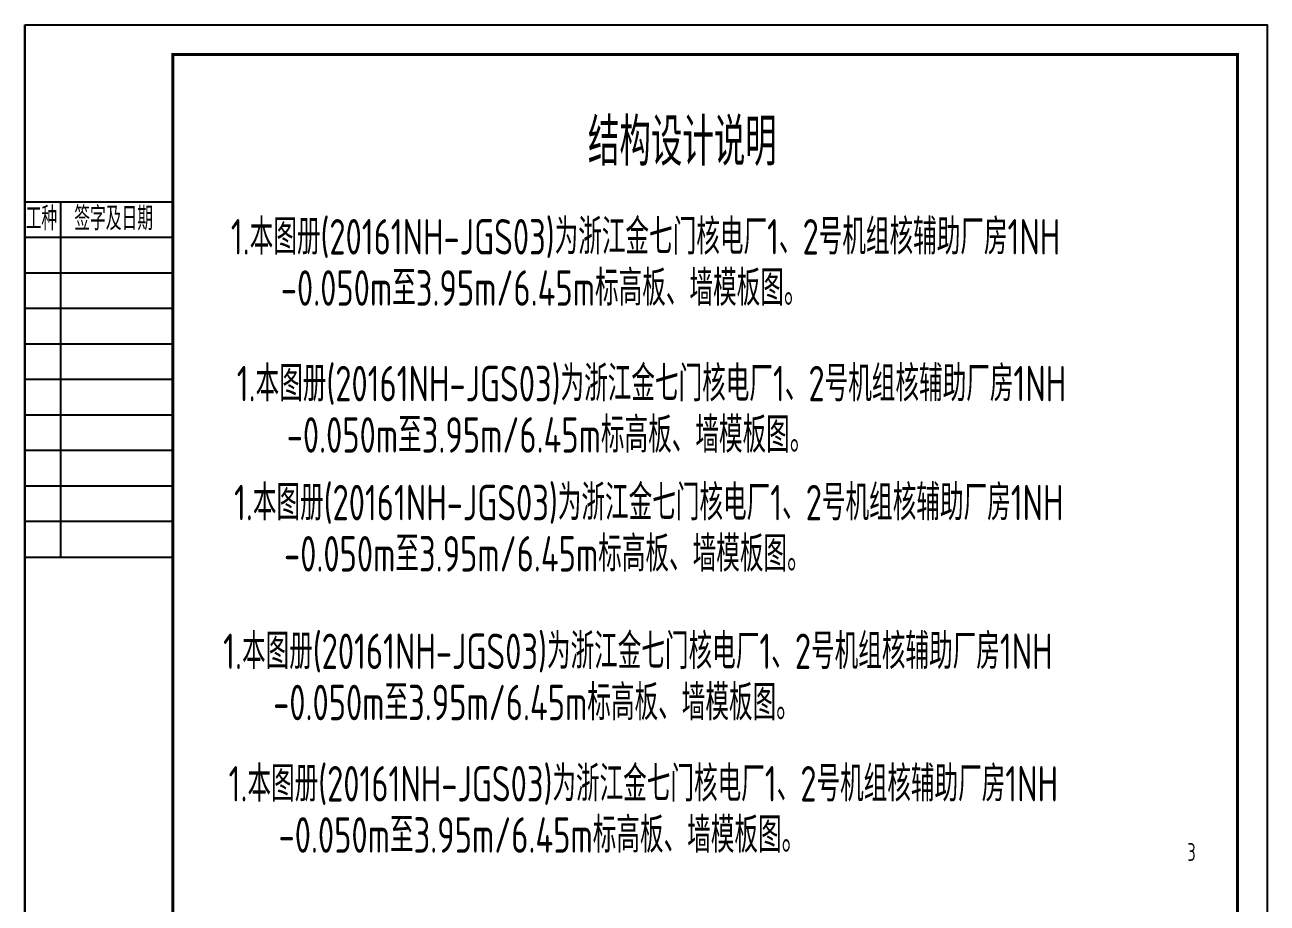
# Model space of a CAD drawing. Extents: x -383207 to 323108, y -77615 to -48281.
# Drawn here: x -383207 to -372707, y -55706 to -48281 of the extents above; entities that cross this region are included whole.
import ezdxf

# ---------------------------------------------------------------- set-up
doc = ezdxf.new("R2010")
doc.units = 0
doc.layers.get('0').update_dxf_attribs({"linetype": 'CONTINUOUS'})
for name, color, linetype in [('RED', 1, 'CONTINUOUS'), ('TEXT', 4, 'CONTINUOUS'), ('TK', 4, 'CONTINUOUS')]:
    doc.layers.add(name, color=color, linetype=linetype)
doc.styles.add('TSSD_Dimension', font='Tssdeng.shx', dxfattribs={"width": 0.7, "bigfont": 'tssdchn.shx'})

msp = doc.modelspace()

# ---------------------------------------------------------------- linework, layer by layer
at = {"ltscale": 5}
for p, q in [((-383207, -48281), (-383207, -63131)), ((-372707, -48281), (-372707, -63131))]:
    msp.add_line(p, q, dxfattribs=at)
at = {"ltscale": 10}
msp.add_line((-383207, -48281), (-372707, -48281), dxfattribs=at)
at = {"layer": 'RED', "ltscale": 10}
for p, q in [((-381957, -48531), (-381957, -62881)), ((-381957, -48531), (-372957, -48531)), ((-372957, -48531), (-372957, -62881))]:
    msp.add_line(p, q, dxfattribs=at)
at = {"layer": 'TEXT', "const_width": 25}
msp.add_lwpolyline([(-381957, -48531), (-381957, -62881), (-372957, -62881), (-372957, -48531), (-381957, -48531)], dxfattribs=at)
at = {"layer": 'TK', "color": 4, "ltscale": 10}
for p, q in [((-381957, -49780), (-383207, -49780)), ((-382907, -49780), (-382907, -52780)), ((-381957, -50080), (-383207, -50080)), ((-381957, -50380), (-383207, -50380)), ((-381957, -50680), (-383207, -50680)), ((-381957, -50980), (-383207, -50980)), ((-381957, -51280), (-383207, -51280)), ((-381957, -51580), (-383207, -51580)), ((-381957, -51880), (-383207, -51880)), ((-381957, -52180), (-383207, -52180)), ((-381957, -52480), (-383207, -52480)), ((-383207, -52780), (-381957, -52780))]:
    msp.add_line(p, q, dxfattribs=at)
at = {"layer": 'TK'}
msp.add_lwpolyline([(-383207, -48281), (-372707, -48281), (-372707, -63131), (-383207, -63131)], close=True, dxfattribs=at)

# ---------------------------------------------------------------- texts
at = {"layer": 'TEXT', "style": 'TSSD_Dimension', "width": 0.7}
for s, height, p in [('结构设计说明', 400, (-378448, -49471)), ('3', 150, (-373382, -55349))]:
    msp.add_text(s, height=height, dxfattribs=at).set_placement(p)
at = {"layer": 'TEXT', "color": 1, "style": 'TSSD_Dimension', "width": 0.7}
for s, p in [('1.本图册(20161NH-JGS03)为浙江金七门核电厂1、2号机组核辅助厂房1NH', (-381466, -50223)), (' -0.050m至3.95m/6.45m标高板、墙模板图。', (-381171, -50656)), ('1.本图册(20161NH-JGS03)为浙江金七门核电厂1、2号机组核辅助厂房1NH', (-381416, -51464)), (' -0.050m至3.95m/6.45m标高板、墙模板图。', (-381121, -51898)), ('1.本图册(20161NH-JGS03)为浙江金七门核电厂1、2号机组核辅助厂房1NH', (-381439, -52470)), (' -0.050m至3.95m/6.45m标高板、墙模板图。', (-381144, -52903)), ('1.本图册(20161NH-JGS03)为浙江金七门核电厂1、2号机组核辅助厂房1NH', (-381531, -53727)), (' -0.050m至3.95m/6.45m标高板、墙模板图。', (-381236, -54160)), ('1.本图册(20161NH-JGS03)为浙江金七门核电厂1、2号机组核辅助厂房1NH', (-381485, -54847)), (' -0.050m至3.95m/6.45m标高板、墙模板图。', (-381190, -55280))]:
    msp.add_text(s, height=300, dxfattribs=at).set_placement(p)
at = {"layer": 'TK', "color": 4, "ltscale": 10, "style": 'TSSD_Dimension', "width": 0.7}
for s, p in [('工种', (-383200, -50018)), ('签字及日期', (-382789, -50018))]:
    msp.add_text(s, height=200, dxfattribs=at).set_placement(p)

doc.saveas('drawing.dxf')
